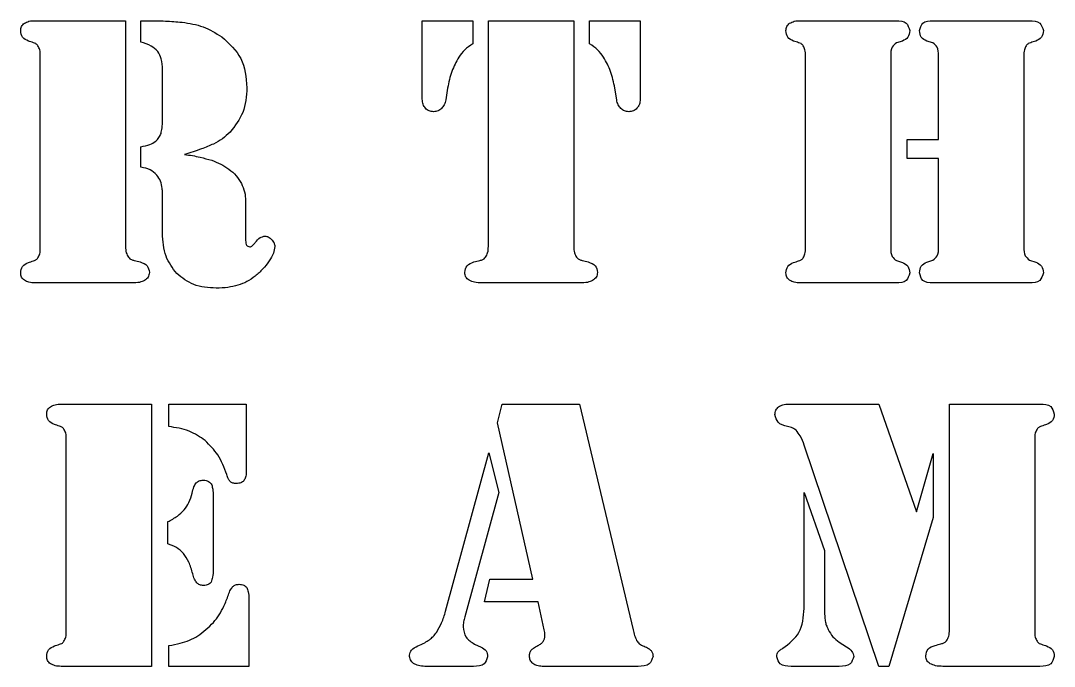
# Model space of a CAD drawing. Header units: millimetres. Extents: x 0 to 850, y -340 to 510.
# Drawn here: x 251.1 to 452.2, y 59.5 to 185.1 of the extents above; entities that cross this region are included whole.
import ezdxf

# ---------------------------------------------------------------- set-up
doc = ezdxf.new("R2010")
doc.units = ezdxf.units.MM
doc.layers.get('0').update_dxf_attribs({"linetype": 'CONTINUOUS'})

msp = doc.modelspace()

# ---------------------------------------------------------------- linework, layer by layer
for p, q in [((253.95, 185.07), (271.55, 185.07)), ((271.55, 185.07), (271.55, 141.17)), ((274.5, 180.92), (274.5, 185.07)), ((274.5, 185.07), (275.47, 185.07)), ((329.25, 169.79), (329.25, 185.07)), ((329.25, 185.07), (339.07, 185.07)), ((339.07, 185.07), (339.07, 180.55)), ((342.1, 141.17), (342.1, 185.07)), ((342.1, 185.07), (358.69, 185.07)), ((358.69, 185.07), (358.69, 141.17)), ((361.79, 180.55), (361.79, 185.07)), ((361.79, 185.07), (371.62, 185.07)), ((371.62, 185.07), (371.62, 169.79)), ((402.77, 185.07), (421.37, 185.07)), ((428.62, 185.07), (447.23, 185.07)), ((422.61, 181.11), (421.45, 180.74)), ((428.55, 180.74), (427.35, 181.11)), ((254.96, 140.87), (254.96, 178.27)), ((403.78, 140.87), (403.78, 178.27)), ((420.37, 178.27), (420.37, 140.87)), ((429.63, 161.98), (429.63, 178.27)), ((446.22, 178.27), (446.22, 141.02)), ((278.72, 165.68), (278.72, 175.58)), ((334.18, 171.95), (333.8, 169.68)), ((367.06, 169.68), (366.68, 171.95)), ((423.54, 158.28), (423.54, 161.98)), ((423.54, 161.98), (429.63, 161.98)), ((274.54, 156.56), (274.54, 160.56)), ((429.63, 158.28), (423.54, 158.28)), ((429.63, 141.02), (429.63, 158.28)), ((278.72, 143.75), (278.72, 150.02)), ((294.9, 150.02), (294.9, 142.29)), ((421.45, 138.4), (422.61, 138.03)), ((427.35, 138.1), (428.55, 138.52)), ((447.34, 138.52), (448.54, 138.1)), ((272.86, 134.07), (253.95, 134.07)), ((359.96, 134.07), (340.83, 134.07)), ((421.37, 134.07), (402.77, 134.07)), ((447.23, 134.07), (428.55, 134.07)), ((259.01, 110.5), (276.61, 110.5)), ((276.61, 110.5), (276.61, 59.5)), ((279.94, 106.13), (279.94, 110.5)), ((279.94, 110.5), (294.99, 110.5)), ((294.99, 110.5), (294.99, 97.27)), ((343.85, 106.84), (344.79, 110.5)), ((344.79, 110.5), (359.85, 110.5)), ((359.85, 110.5), (370.23, 66.6)), ((400.53, 110.5), (418.01, 110.5)), ((418.01, 110.5), (425.37, 89.54)), ((431.76, 66.6), (431.76, 110.5)), ((431.76, 110.5), (449.36, 110.5)), ((350.73, 76.46), (343.85, 106.84)), ((260.02, 66.3), (260.02, 103.7)), ((448.35, 103.7), (448.35, 66.3)), ((333.77, 70.22), (342.21, 101.01)), ((342.21, 101.01), (344.12, 93.28)), ((418.01, 59.5), (403.52, 102.51)), ((425.37, 89.54), (428.62, 100.86)), ((428.62, 100.86), (428.62, 88.46)), ((288.57, 92.57), (288.57, 78.33)), ((344.12, 93.28), (337.5, 69.14)), ((403.52, 70.78), (403.52, 93.31)), ((403.52, 93.31), (407.48, 82.03)), ((428.62, 88.46), (419.99, 59.5)), ((279.75, 83.3), (279.75, 87.64)), ((407.48, 82.03), (407.48, 70.78)), ((341.35, 72.02), (342.36, 76.46)), ((342.36, 76.46), (350.73, 76.46)), ((295.52, 72.69), (295.52, 59.5)), ((351.78, 72.02), (341.35, 72.02)), ((352.97, 66.6), (351.78, 72.02)), ((279.97, 59.5), (279.97, 63.54)), ((339.41, 63.84), (340.72, 63.24)), ((410.35, 64.21), (411.73, 63.31)), ((276.61, 59.5), (259.01, 59.5)), ((295.52, 59.5), (279.97, 59.5)), ((339.22, 59.5), (329.73, 59.5)), ((371.2, 59.5), (352.56, 59.5)), ((410.35, 59.5), (400.97, 59.5)), ((419.99, 59.5), (418.01, 59.5)), ((449.36, 59.5), (430.49, 59.5))]:
    msp.add_line(p, q)
for points, knots in [([(251.88, 184.56), (252.16, 184.71), (252.81, 185.04), (253.54, 185.06), (253.95, 185.07)], [0, 0, 0, 0, 0.1129812, 0.2538743, 0.2538743, 0.2538743, 0.2538743]), ([(275.47, 185.07), (276.75, 185.06), (279.11, 185.05), (281.46, 184.86), (282.53, 184.77)], [0, 0, 0, 0, 0.4517338, 0.8317713, 0.8317713, 0.8317713, 0.8317713]), ([(400.69, 184.56), (400.98, 184.71), (401.63, 185.04), (402.36, 185.06), (402.77, 185.07)], [0, 0, 0, 0, 0.1129813, 0.2538744, 0.2538744, 0.2538744, 0.2538744]), ([(421.37, 185.07), (422.14, 185.04), (423.52, 184.98), (423.87, 183.69), (424.03, 183.13)], [0, 0, 0, 0, 0.2409398, 0.4292884, 0.4292884, 0.4292884, 0.4292884]), ([(425.93, 183.13), (426.09, 183.69), (426.46, 184.98), (427.84, 185.04), (428.62, 185.07)], [0, 0, 0, 0, 0.1888064, 0.4329507, 0.4329507, 0.4329507, 0.4329507]), ([(447.23, 185.07), (448.04, 185.05), (449.46, 185.01), (449.86, 183.69), (450.03, 183.13)], [0, 0, 0, 0, 0.2537702, 0.4439817, 0.4439817, 0.4439817, 0.4439817]), ([(251.15, 183.13), (251.18, 183.42), (251.23, 183.99), (251.66, 184.38), (251.88, 184.56)], [0, 0, 0, 0, 0.0995859, 0.1960922, 0.1960922, 0.1960922, 0.1960922]), ([(252.64, 181.11), (252.21, 181.31), (251.34, 181.72), (251.21, 182.66), (251.15, 183.13)], [0, 0, 0, 0, 0.1584858, 0.3142661, 0.3142661, 0.3142661, 0.3142661]), ([(282.53, 184.77), (283.93, 184.55), (286.7, 184.13), (289.09, 182.66), (290.27, 181.93)], [0, 0, 0, 0, 0.4942913, 0.9780043, 0.9780043, 0.9780043, 0.9780043]), ([(399.97, 183.13), (399.99, 183.42), (400.05, 183.99), (400.48, 184.38), (400.69, 184.56)], [0, 0, 0, 0, 0.0995854, 0.1960917, 0.1960917, 0.1960917, 0.1960917]), ([(401.46, 181.11), (401.02, 181.31), (400.16, 181.72), (400.03, 182.66), (399.97, 183.13)], [0, 0, 0, 0, 0.1584858, 0.3142666, 0.3142666, 0.3142666, 0.3142666]), ([(424.03, 183.13), (423.97, 182.65), (423.86, 181.72), (423.02, 181.31), (422.61, 181.11)], [0, 0, 0, 0, 0.1572928, 0.3090843, 0.3090843, 0.3090843, 0.3090843]), ([(427.35, 181.11), (426.94, 181.31), (426.1, 181.72), (425.99, 182.65), (425.93, 183.13)], [0, 0, 0, 0, 0.1517916, 0.3090843, 0.3090843, 0.3090843, 0.3090843]), ([(450.03, 183.13), (449.97, 182.66), (449.84, 181.72), (448.97, 181.31), (448.54, 181.11)], [0, 0, 0, 0, 0.1557809, 0.3142665, 0.3142665, 0.3142665, 0.3142665]), ([(254.08, 180.6), (253.93, 180.66), (253.45, 180.84), (252.97, 181), (252.64, 181.11)], [0, 0, 0, 0, 0.0580704, 0.1793511, 0.1793511, 0.1793511, 0.1793511]), ([(277.81, 179.09), (277.4, 179.47), (276.45, 180.34), (275.2, 180.71), (274.5, 180.92)], [0, 0, 0, 0, 0.1941894, 0.4497809, 0.4497809, 0.4497809, 0.4497809]), ([(290.27, 181.93), (291.69, 180.63), (294.61, 177.97), (294.97, 174.04), (295.16, 172.03)], [0, 0, 0, 0, 0.657368, 1.341907, 1.341907, 1.341907, 1.341907]), ([(402.9, 180.6), (402.74, 180.66), (402.27, 180.84), (401.79, 181), (401.46, 181.11)], [0, 0, 0, 0, 0.0580703, 0.1793509, 0.1793509, 0.1793509, 0.1793509]), ([(448.54, 181.11), (448.21, 181), (447.73, 180.84), (447.25, 180.66), (447.1, 180.6)], [0, 0, 0, 0, 0.1212802, 0.1793506, 0.1793506, 0.1793506, 0.1793506]), ([(254.51, 180.17), (254.44, 180.27), (254.33, 180.44), (254.15, 180.56), (254.08, 180.6)], [0, 0, 0, 0, 0.04144636, 0.07210733, 0.07210733, 0.07210733, 0.07210733]), ([(254.96, 178.27), (254.95, 178.65), (254.95, 179.33), (254.64, 179.92), (254.51, 180.17)], [0, 0, 0, 0, 0.1336188, 0.2330377, 0.2330377, 0.2330377, 0.2330377]), ([(278.72, 175.58), (278.71, 176.28), (278.68, 177.53), (278.07, 178.62), (277.81, 179.09)], [0, 0, 0, 0, 0.2432524, 0.4327555, 0.4327555, 0.4327555, 0.4327555]), ([(339.07, 180.55), (338.52, 180.2), (337.45, 179.51), (336.71, 178.47), (336.35, 177.97)], [0, 0, 0, 0, 0.2279208, 0.4450308, 0.4450308, 0.4450308, 0.4450308]), ([(364.52, 177.97), (364.15, 178.47), (363.39, 179.5), (362.33, 180.19), (361.79, 180.55)], [0, 0, 0, 0, 0.2185074, 0.4446619, 0.4446619, 0.4446619, 0.4446619]), ([(403.33, 180.17), (403.26, 180.27), (403.14, 180.44), (402.97, 180.56), (402.9, 180.6)], [0, 0, 0, 0, 0.0414461, 0.07210741, 0.07210741, 0.07210741, 0.07210741]), ([(403.78, 178.27), (403.77, 178.65), (403.76, 179.33), (403.46, 179.92), (403.33, 180.17)], [0, 0, 0, 0, 0.1336195, 0.2330381, 0.2330381, 0.2330381, 0.2330381]), ([(421.45, 180.74), (421.14, 180.49), (420.36, 179.88), (420.36, 178.87), (420.37, 178.27)], [0, 0, 0, 0, 0.1344305, 0.3326138, 0.3326138, 0.3326138, 0.3326138]), ([(429.63, 178.27), (429.63, 178.87), (429.64, 179.88), (428.86, 180.49), (428.55, 180.74)], [0, 0, 0, 0, 0.1981833, 0.3326134, 0.3326134, 0.3326134, 0.3326134]), ([(446.67, 180.17), (446.54, 179.92), (446.23, 179.33), (446.23, 178.65), (446.22, 178.27)], [0, 0, 0, 0, 0.0994189, 0.2330382, 0.2330382, 0.2330382, 0.2330382]), ([(447.1, 180.6), (447.03, 180.56), (446.85, 180.44), (446.74, 180.27), (446.67, 180.17)], [0, 0, 0, 0, 0.03066131, 0.07210741, 0.07210741, 0.07210741, 0.07210741]), ([(336.35, 177.97), (335.85, 177.06), (334.82, 175.17), (334.4, 173.06), (334.18, 171.95)], [0, 0, 0, 0, 0.3627122, 0.7561023, 0.7561023, 0.7561023, 0.7561023]), ([(366.68, 171.95), (366.46, 173.06), (366.04, 175.17), (365.01, 177.06), (364.52, 177.97)], [0, 0, 0, 0, 0.3933901, 0.7561021, 0.7561021, 0.7561021, 0.7561021]), ([(295.16, 172.03), (295.04, 170.37), (294.81, 167.16), (292.83, 164.63), (291.87, 163.4)], [0, 0, 0, 0, 0.57197, 1.108766, 1.108766, 1.108766, 1.108766]), ([(329.86, 168.03), (329.68, 168.28), (329.31, 168.8), (329.27, 169.45), (329.25, 169.79)], [0, 0, 0, 0, 0.1061977, 0.2229982, 0.2229982, 0.2229982, 0.2229982]), ([(333.8, 169.68), (333.73, 169.34), (333.59, 168.71), (333.19, 168.21), (333, 167.98)], [0, 0, 0, 0, 0.118887, 0.2239026, 0.2239026, 0.2239026, 0.2239026]), ([(367.86, 167.98), (367.67, 168.21), (367.27, 168.71), (367.13, 169.34), (367.06, 169.68)], [0, 0, 0, 0, 0.1050153, 0.2239024, 0.2239024, 0.2239024, 0.2239024]), ([(371.62, 169.79), (371.59, 169.45), (371.56, 168.8), (371.18, 168.28), (371, 168.03)], [0, 0, 0, 0, 0.1168006, 0.2229983, 0.2229983, 0.2229983, 0.2229983]), ([(331.45, 167.36), (331.14, 167.39), (330.54, 167.44), (330.09, 167.84), (329.86, 168.03)], [0, 0, 0, 0, 0.1057131, 0.2077171, 0.2077171, 0.2077171, 0.2077171]), ([(333, 167.98), (332.78, 167.8), (332.33, 167.43), (331.75, 167.38), (331.45, 167.36)], [0, 0, 0, 0, 0.0982916, 0.2004629, 0.2004629, 0.2004629, 0.2004629]), ([(369.41, 167.36), (369.11, 167.38), (368.53, 167.43), (368.08, 167.8), (367.86, 167.98)], [0, 0, 0, 0, 0.1021715, 0.2004631, 0.2004631, 0.2004631, 0.2004631]), ([(371, 168.03), (370.78, 167.84), (370.32, 167.44), (369.72, 167.39), (369.41, 167.36)], [0, 0, 0, 0, 0.1020038, 0.2077174, 0.2077174, 0.2077174, 0.2077174]), ([(278.44, 163.14), (278.52, 163.49), (278.71, 164.33), (278.72, 165.18), (278.72, 165.68)], [0, 0, 0, 0, 0.1276914, 0.3015133, 0.3015133, 0.3015133, 0.3015133]), ([(277.41, 161.61), (277.64, 161.83), (278.09, 162.28), (278.32, 162.86), (278.44, 163.14)], [0, 0, 0, 0, 0.1125253, 0.218927, 0.218927, 0.218927, 0.218927]), ([(291.87, 163.4), (291.39, 162.95), (290.41, 162.03), (289.24, 161.4), (288.64, 161.08)], [0, 0, 0, 0, 0.2326042, 0.469596, 0.469596, 0.469596, 0.469596]), ([(274.54, 160.56), (275.13, 160.65), (276.16, 160.82), (277.04, 161.37), (277.41, 161.61)], [0, 0, 0, 0, 0.2089674, 0.3634127, 0.3634127, 0.3634127, 0.3634127]), ([(288.64, 161.08), (287.87, 160.75), (286.03, 159.97), (284.12, 159.4), (283.02, 159.06)], [0, 0, 0, 0, 0.2962034, 0.7033194, 0.7033194, 0.7033194, 0.7033194]), ([(283.02, 159.06), (284.04, 158.91), (285.82, 158.63), (287.56, 158.12), (288.3, 157.91)], [0, 0, 0, 0, 0.3635213, 0.6372896, 0.6372896, 0.6372896, 0.6372896]), ([(288.3, 157.91), (288.9, 157.68), (290.08, 157.23), (291.13, 156.53), (291.65, 156.19)], [0, 0, 0, 0, 0.2250251, 0.4435556, 0.4435556, 0.4435556, 0.4435556]), ([(277.64, 155.03), (277.22, 155.42), (276.35, 156.25), (275.16, 156.45), (274.54, 156.56)], [0, 0, 0, 0, 0.1971976, 0.4150182, 0.4150182, 0.4150182, 0.4150182]), ([(278.68, 152.45), (278.6, 152.93), (278.43, 153.86), (277.9, 154.65), (277.64, 155.03)], [0, 0, 0, 0, 0.1689773, 0.3305003, 0.3305003, 0.3305003, 0.3305003]), ([(291.65, 156.19), (292.14, 155.79), (293.1, 155), (293.74, 153.94), (294.06, 153.42)], [0, 0, 0, 0, 0.2212816, 0.4343386, 0.4343386, 0.4343386, 0.4343386]), ([(294.06, 153.42), (294.3, 152.88), (294.79, 151.8), (294.86, 150.61), (294.9, 150.02)], [0, 0, 0, 0, 0.2081694, 0.415146, 0.415146, 0.415146, 0.415146]), ([(278.72, 150.02), (278.72, 150.57), (278.73, 151.38), (278.69, 152.19), (278.68, 152.45)], [0, 0, 0, 0, 0.1945088, 0.2857773, 0.2857773, 0.2857773, 0.2857773]), ([(281.49, 135.88), (280.68, 136.96), (278.95, 139.29), (278.8, 142.2), (278.72, 143.75)], [0, 0, 0, 0, 0.46618, 1.000428, 1.000428, 1.000428, 1.000428]), ([(296.77, 141.92), (297.05, 142.28), (297.55, 142.93), (298.33, 143.11), (298.67, 143.19)], [0, 0, 0, 0, 0.1577417, 0.2769359, 0.2769359, 0.2769359, 0.2769359]), ([(298.67, 143.19), (298.89, 143.15), (299.39, 143.06), (299.75, 142.71), (299.94, 142.51)], [0, 0, 0, 0, 0.0772988, 0.1727202, 0.1727202, 0.1727202, 0.1727202]), ([(254.51, 138.96), (254.64, 139.22), (254.95, 139.81), (254.95, 140.48), (254.96, 140.87)], [0, 0, 0, 0, 0.0994193, 0.2330386, 0.2330386, 0.2330386, 0.2330386]), ([(271.55, 141.17), (271.55, 140.74), (271.56, 139.99), (271.95, 139.35), (272.11, 139.08)], [0, 0, 0, 0, 0.1481727, 0.2587474, 0.2587474, 0.2587474, 0.2587474]), ([(294.9, 142.29), (294.9, 141.94), (294.91, 141.35), (295.46, 141.17), (295.68, 141.09)], [0, 0, 0, 0, 0.1079891, 0.1856389, 0.1856389, 0.1856389, 0.1856389]), ([(295.68, 141.09), (295.78, 141.1), (295.96, 141.11), (296.11, 141.21), (296.19, 141.26)], [0, 0, 0, 0, 0.03279273, 0.06353228, 0.06353228, 0.06353228, 0.06353228]), ([(296.19, 141.26), (296.27, 141.34), (296.48, 141.54), (296.66, 141.78), (296.77, 141.92)], [0, 0, 0, 0, 0.0411825, 0.1028825, 0.1028825, 0.1028825, 0.1028825]), ([(300.58, 141.17), (300.51, 140.73), (300.36, 139.71), (299.8, 138.84), (299.48, 138.35)], [0, 0, 0, 0, 0.1545375, 0.359807, 0.359807, 0.359807, 0.359807]), ([(299.94, 142.51), (300.13, 142.3), (300.47, 141.91), (300.54, 141.4), (300.58, 141.17)], [0, 0, 0, 0, 0.0969588, 0.1782549, 0.1782549, 0.1782549, 0.1782549]), ([(341.54, 139.08), (341.7, 139.35), (342.08, 139.99), (342.09, 140.74), (342.1, 141.17)], [0, 0, 0, 0, 0.1105745, 0.2587472, 0.2587472, 0.2587472, 0.2587472]), ([(358.69, 141.17), (358.69, 140.74), (358.71, 139.99), (359.09, 139.35), (359.25, 139.08)], [0, 0, 0, 0, 0.1481728, 0.258747, 0.258747, 0.258747, 0.258747]), ([(403.33, 138.96), (403.46, 139.22), (403.76, 139.81), (403.77, 140.48), (403.78, 140.87)], [0, 0, 0, 0, 0.0994192, 0.2330385, 0.2330385, 0.2330385, 0.2330385]), ([(420.37, 140.87), (420.36, 140.27), (420.36, 139.26), (421.14, 138.65), (421.45, 138.4)], [0, 0, 0, 0, 0.1981833, 0.3326138, 0.3326138, 0.3326138, 0.3326138]), ([(428.55, 138.52), (428.86, 138.76), (429.65, 139.37), (429.64, 140.4), (429.63, 141.02)], [0, 0, 0, 0, 0.1336601, 0.3372679, 0.3372679, 0.3372679, 0.3372679]), ([(446.22, 141.02), (446.23, 140.42), (446.24, 139.4), (447.02, 138.78), (447.34, 138.52)], [0, 0, 0, 0, 0.1972797, 0.3379256, 0.3379256, 0.3379256, 0.3379256]), ([(254.08, 138.53), (254.15, 138.58), (254.33, 138.69), (254.44, 138.87), (254.51, 138.96)], [0, 0, 0, 0, 0.03066135, 0.07210726, 0.07210726, 0.07210726, 0.07210726]), ([(272.11, 139.08), (272.2, 138.97), (272.36, 138.77), (272.57, 138.66), (272.67, 138.61)], [0, 0, 0, 0, 0.04935559, 0.08657646, 0.08657646, 0.08657646, 0.08657646]), ([(341.02, 138.61), (341.11, 138.66), (341.32, 138.77), (341.46, 138.97), (341.54, 139.08)], [0, 0, 0, 0, 0.03628468, 0.08342515, 0.08342515, 0.08342515, 0.08342515]), ([(359.25, 139.08), (359.34, 138.97), (359.5, 138.77), (359.71, 138.66), (359.81, 138.61)], [0, 0, 0, 0, 0.04935559, 0.08657687, 0.08657687, 0.08657687, 0.08657687]), ([(402.9, 138.53), (402.97, 138.58), (403.14, 138.69), (403.26, 138.87), (403.33, 138.96)], [0, 0, 0, 0, 0.03066145, 0.07210736, 0.07210736, 0.07210736, 0.07210736]), ([(251.15, 136.01), (251.21, 136.48), (251.34, 137.42), (252.21, 137.83), (252.64, 138.03)], [0, 0, 0, 0, 0.1557804, 0.3142659, 0.3142659, 0.3142659, 0.3142659]), ([(252.64, 138.03), (252.97, 138.14), (253.45, 138.3), (253.93, 138.48), (254.08, 138.53)], [0, 0, 0, 0, 0.1212806, 0.179351, 0.179351, 0.179351, 0.179351]), ([(272.67, 138.61), (272.85, 138.55), (273.42, 138.38), (274, 138.24), (274.39, 138.14)], [0, 0, 0, 0, 0.0686814, 0.2095478, 0.2095478, 0.2095478, 0.2095478]), ([(274.39, 138.14), (274.91, 137.96), (275.92, 137.62), (276.09, 136.59), (276.18, 136.09)], [0, 0, 0, 0, 0.1794443, 0.3452034, 0.3452034, 0.3452034, 0.3452034]), ([(299.48, 138.35), (299.08, 137.81), (298.29, 136.71), (297.25, 135.82), (296.73, 135.38)], [0, 0, 0, 0, 0.2355566, 0.477396, 0.477396, 0.477396, 0.477396]), ([(337.5, 136.09), (337.59, 136.59), (337.77, 137.62), (338.77, 137.96), (339.3, 138.14)], [0, 0, 0, 0, 0.1657591, 0.3452034, 0.3452034, 0.3452034, 0.3452034]), ([(339.3, 138.14), (339.68, 138.24), (340.26, 138.38), (340.83, 138.55), (341.02, 138.61)], [0, 0, 0, 0, 0.1408664, 0.2095478, 0.2095478, 0.2095478, 0.2095478]), ([(359.81, 138.61), (360, 138.55), (360.56, 138.38), (361.14, 138.24), (361.53, 138.14)], [0, 0, 0, 0, 0.0686814, 0.2095478, 0.2095478, 0.2095478, 0.2095478]), ([(361.53, 138.14), (362.05, 137.96), (363.06, 137.62), (363.23, 136.59), (363.32, 136.09)], [0, 0, 0, 0, 0.1794443, 0.3452034, 0.3452034, 0.3452034, 0.3452034]), ([(399.97, 136.01), (400.03, 136.48), (400.16, 137.42), (401.02, 137.83), (401.46, 138.03)], [0, 0, 0, 0, 0.1557804, 0.3142659, 0.3142659, 0.3142659, 0.3142659]), ([(401.46, 138.03), (401.79, 138.14), (402.27, 138.3), (402.74, 138.48), (402.9, 138.53)], [0, 0, 0, 0, 0.1212806, 0.1793509, 0.1793509, 0.1793509, 0.1793509]), ([(422.61, 138.03), (423.02, 137.83), (423.86, 137.42), (423.97, 136.49), (424.03, 136.01)], [0, 0, 0, 0, 0.1517916, 0.3090834, 0.3090834, 0.3090834, 0.3090834]), ([(425.93, 136.05), (425.99, 136.53), (426.1, 137.47), (426.94, 137.89), (427.35, 138.1)], [0, 0, 0, 0, 0.1583522, 0.3120296, 0.3120296, 0.3120296, 0.3120296]), ([(448.54, 138.1), (448.97, 137.9), (449.84, 137.48), (449.97, 136.53), (450.03, 136.05)], [0, 0, 0, 0, 0.1590983, 0.3180442, 0.3180442, 0.3180442, 0.3180442]), ([(251.88, 134.57), (251.66, 134.76), (251.23, 135.14), (251.18, 135.72), (251.15, 136.01)], [0, 0, 0, 0, 0.0965061, 0.1960927, 0.1960927, 0.1960927, 0.1960927]), ([(276.18, 136.09), (276.13, 135.77), (276.03, 135.12), (275.49, 134.72), (275.21, 134.52)], [0, 0, 0, 0, 0.1071748, 0.225326, 0.225326, 0.225326, 0.225326]), ([(289.18, 133.06), (287.66, 133.15), (284.8, 133.31), (282.54, 135.06), (281.49, 135.88)], [0, 0, 0, 0, 0.5231047, 0.984929, 0.984929, 0.984929, 0.984929]), ([(296.73, 135.38), (296.21, 135), (295.19, 134.24), (293.99, 133.81), (293.4, 133.6)], [0, 0, 0, 0, 0.2255379, 0.44553, 0.44553, 0.44553, 0.44553]), ([(338.34, 134.57), (338.1, 134.76), (337.6, 135.15), (337.54, 135.77), (337.5, 136.09)], [0, 0, 0, 0, 0.1049005, 0.21165, 0.21165, 0.21165, 0.21165]), ([(363.32, 136.09), (363.27, 135.77), (363.17, 135.12), (362.63, 134.72), (362.35, 134.52)], [0, 0, 0, 0, 0.1071748, 0.225326, 0.225326, 0.225326, 0.225326]), ([(400.69, 134.57), (400.48, 134.76), (400.05, 135.14), (399.99, 135.72), (399.97, 136.01)], [0, 0, 0, 0, 0.0965061, 0.1960926, 0.1960926, 0.1960926, 0.1960926]), ([(424.03, 136.01), (423.87, 135.45), (423.52, 134.16), (422.14, 134.1), (421.37, 134.07)], [0, 0, 0, 0, 0.1883495, 0.4292892, 0.4292892, 0.4292892, 0.4292892]), ([(428.55, 134.07), (427.79, 134.11), (426.42, 134.18), (426.08, 135.47), (425.93, 136.05)], [0, 0, 0, 0, 0.2380053, 0.428914, 0.428914, 0.428914, 0.428914]), ([(450.03, 136.05), (449.86, 135.47), (449.47, 134.14), (448.04, 134.1), (447.23, 134.07)], [0, 0, 0, 0, 0.1931883, 0.4472078, 0.4472078, 0.4472078, 0.4472078]), ([(253.95, 134.07), (253.54, 134.08), (252.81, 134.1), (252.16, 134.43), (251.88, 134.57)], [0, 0, 0, 0, 0.1408931, 0.2538743, 0.2538743, 0.2538743, 0.2538743]), ([(275.21, 134.52), (274.9, 134.39), (274.15, 134.07), (273.33, 134.07), (272.86, 134.07)], [0, 0, 0, 0, 0.1178287, 0.284286, 0.284286, 0.284286, 0.284286]), ([(293.4, 133.6), (292.76, 133.44), (291.37, 133.11), (289.94, 133.08), (289.18, 133.06)], [0, 0, 0, 0, 0.2345924, 0.5021, 0.5021, 0.5021, 0.5021]), ([(340.83, 134.07), (340.34, 134.08), (339.48, 134.09), (338.69, 134.43), (338.34, 134.57)], [0, 0, 0, 0, 0.1704269, 0.3007869, 0.3007869, 0.3007869, 0.3007869]), ([(362.35, 134.52), (362.04, 134.39), (361.27, 134.07), (360.45, 134.07), (359.96, 134.07)], [0, 0, 0, 0, 0.1188646, 0.2886081, 0.2886081, 0.2886081, 0.2886081]), ([(402.77, 134.07), (402.36, 134.08), (401.63, 134.1), (400.98, 134.43), (400.69, 134.57)], [0, 0, 0, 0, 0.1408931, 0.2538743, 0.2538743, 0.2538743, 0.2538743]), ([(256.21, 108.56), (256.24, 108.85), (256.29, 109.43), (256.73, 109.81), (256.94, 110)], [0, 0, 0, 0, 0.0995854, 0.1960917, 0.1960917, 0.1960917, 0.1960917]), ([(257.7, 106.54), (257.27, 106.74), (256.4, 107.15), (256.27, 108.09), (256.21, 108.56)], [0, 0, 0, 0, 0.1584858, 0.3142666, 0.3142666, 0.3142666, 0.3142666]), ([(256.94, 110), (257.23, 110.14), (257.88, 110.47), (258.61, 110.49), (259.01, 110.5)], [0, 0, 0, 0, 0.1129814, 0.2538744, 0.2538744, 0.2538744, 0.2538744]), ([(397.84, 108.45), (397.86, 108.75), (397.91, 109.34), (398.33, 109.76), (398.53, 109.96)], [0, 0, 0, 0, 0.1036614, 0.2013987, 0.2013987, 0.2013987, 0.2013987]), ([(398.53, 109.96), (398.8, 110.12), (399.42, 110.47), (400.13, 110.49), (400.53, 110.5)], [0, 0, 0, 0, 0.1103425, 0.246989, 0.246989, 0.246989, 0.246989]), ([(449.36, 110.5), (450.17, 110.48), (451.59, 110.44), (451.99, 109.12), (452.16, 108.56)], [0, 0, 0, 0, 0.2537707, 0.4439822, 0.4439822, 0.4439822, 0.4439822]), ([(452.16, 108.56), (452.1, 108.09), (451.97, 107.15), (451.1, 106.74), (450.67, 106.54)], [0, 0, 0, 0, 0.1557808, 0.3142667, 0.3142667, 0.3142667, 0.3142667]), ([(259.14, 106.04), (258.99, 106.09), (258.51, 106.28), (258.03, 106.43), (257.7, 106.54)], [0, 0, 0, 0, 0.0580702, 0.1793509, 0.1793509, 0.1793509, 0.1793509]), ([(400.26, 106.13), (399.56, 106.32), (398.29, 106.65), (397.98, 107.89), (397.84, 108.45)], [0, 0, 0, 0, 0.2360082, 0.4237532, 0.4237532, 0.4237532, 0.4237532]), ([(450.67, 106.54), (450.34, 106.43), (449.86, 106.28), (449.38, 106.09), (449.23, 106.04)], [0, 0, 0, 0, 0.1212802, 0.1793515, 0.1793515, 0.1793515, 0.1793515]), ([(259.57, 105.61), (259.51, 105.71), (259.39, 105.88), (259.22, 105.99), (259.14, 106.04)], [0, 0, 0, 0, 0.0414461, 0.07210741, 0.07210741, 0.07210741, 0.07210741]), ([(260.02, 103.7), (260.02, 104.09), (260.01, 104.76), (259.7, 105.35), (259.57, 105.61)], [0, 0, 0, 0, 0.1336195, 0.2330381, 0.2330381, 0.2330381, 0.2330381]), ([(287.05, 103.4), (286.03, 104.09), (283.87, 105.54), (281.3, 105.93), (279.94, 106.13)], [0, 0, 0, 0, 0.4283335, 0.9068402, 0.9068402, 0.9068402, 0.9068402]), ([(401.95, 105.42), (401.73, 105.57), (401.23, 105.94), (400.62, 106.06), (400.26, 106.13)], [0, 0, 0, 0, 0.0923733, 0.2169035, 0.2169035, 0.2169035, 0.2169035]), ([(403.52, 102.51), (403.3, 103.13), (402.93, 104.19), (402.23, 105.06), (401.95, 105.42)], [0, 0, 0, 0, 0.2314485, 0.3919029, 0.3919029, 0.3919029, 0.3919029]), ([(448.8, 105.61), (448.67, 105.35), (448.36, 104.76), (448.36, 104.09), (448.35, 103.7)], [0, 0, 0, 0, 0.0994188, 0.233038, 0.233038, 0.233038, 0.233038]), ([(449.23, 106.04), (449.15, 105.99), (448.98, 105.88), (448.87, 105.71), (448.8, 105.61)], [0, 0, 0, 0, 0.03066131, 0.07210741, 0.07210741, 0.07210741, 0.07210741]), ([(291.22, 96.79), (290.72, 98.12), (289.79, 100.62), (287.93, 102.52), (287.05, 103.4)], [0, 0, 0, 0, 0.4944294, 0.9287711, 0.9287711, 0.9287711, 0.9287711]), ([(291.93, 95.41), (291.8, 95.57), (291.47, 95.99), (291.31, 96.49), (291.22, 96.79)], [0, 0, 0, 0, 0.0740924, 0.1840812, 0.1840812, 0.1840812, 0.1840812]), ([(294.99, 97.27), (294.99, 96.93), (294.98, 96.33), (294.67, 95.82), (294.54, 95.59)], [0, 0, 0, 0, 0.1183195, 0.2077639, 0.2077639, 0.2077639, 0.2077639]), ([(284.49, 93.2), (284.58, 93.61), (284.73, 94.32), (285.12, 94.92), (285.28, 95.16)], [0, 0, 0, 0, 0.1469461, 0.2503324, 0.2503324, 0.2503324, 0.2503324]), ([(285.28, 95.16), (285.47, 95.32), (285.86, 95.66), (286.38, 95.69), (286.66, 95.71)], [0, 0, 0, 0, 0.0841302, 0.1788862, 0.1788862, 0.1788862, 0.1788862]), ([(286.66, 95.71), (287.02, 95.67), (287.72, 95.61), (288.12, 95.04), (288.3, 94.77)], [0, 0, 0, 0, 0.1218196, 0.2330693, 0.2330693, 0.2330693, 0.2330693]), ([(288.3, 94.77), (288.38, 94.51), (288.58, 93.79), (288.57, 93.04), (288.57, 92.57)], [0, 0, 0, 0, 0.0962152, 0.2623274, 0.2623274, 0.2623274, 0.2623274]), ([(293.12, 95.07), (292.88, 95.08), (292.45, 95.08), (292.09, 95.31), (291.93, 95.41)], [0, 0, 0, 0, 0.0841002, 0.1484866, 0.1484866, 0.1484866, 0.1484866]), ([(294.54, 95.59), (294.36, 95.44), (293.95, 95.1), (293.42, 95.08), (293.12, 95.07)], [0, 0, 0, 0, 0.0822928, 0.1823835, 0.1823835, 0.1823835, 0.1823835]), ([(282.96, 89.91), (283.29, 90.38), (284, 91.38), (284.32, 92.57), (284.49, 93.2)], [0, 0, 0, 0, 0.2000026, 0.4297048, 0.4297048, 0.4297048, 0.4297048]), ([(279.75, 87.64), (280.4, 87.97), (281.59, 88.57), (282.54, 89.5), (282.96, 89.91)], [0, 0, 0, 0, 0.2565248, 0.4658732, 0.4658732, 0.4658732, 0.4658732]), ([(282.79, 81.47), (282.37, 81.89), (281.5, 82.75), (280.34, 83.12), (279.75, 83.3)], [0, 0, 0, 0, 0.2085291, 0.4235073, 0.4235073, 0.4235073, 0.4235073]), ([(284.61, 77.51), (284.39, 78.29), (284.01, 79.71), (283.17, 80.92), (282.79, 81.47)], [0, 0, 0, 0, 0.2830436, 0.5157212, 0.5157212, 0.5157212, 0.5157212]), ([(285.39, 75.75), (285.23, 75.98), (284.86, 76.51), (284.7, 77.15), (284.61, 77.51)], [0, 0, 0, 0, 0.0972634, 0.2279266, 0.2279266, 0.2279266, 0.2279266]), ([(288.57, 78.33), (288.57, 77.83), (288.57, 77), (288.29, 76.22), (288.17, 75.9)], [0, 0, 0, 0, 0.1751061, 0.2913675, 0.2913675, 0.2913675, 0.2913675]), ([(286.74, 75.23), (286.47, 75.25), (285.96, 75.28), (285.57, 75.6), (285.39, 75.75)], [0, 0, 0, 0, 0.0914137, 0.1737069, 0.1737069, 0.1737069, 0.1737069]), ([(288.17, 75.9), (288, 75.71), (287.63, 75.28), (287.05, 75.25), (286.74, 75.23)], [0, 0, 0, 0, 0.0882976, 0.1940103, 0.1940103, 0.1940103, 0.1940103]), ([(291.56, 73.4), (291.67, 73.75), (291.88, 74.33), (292.26, 74.82), (292.41, 75.03)], [0, 0, 0, 0, 0.1280648, 0.2175507, 0.2175507, 0.2175507, 0.2175507]), ([(292.41, 75.03), (292.59, 75.15), (292.95, 75.42), (293.41, 75.44), (293.65, 75.46)], [0, 0, 0, 0, 0.0732171, 0.1565979, 0.1565979, 0.1565979, 0.1565979]), ([(293.65, 75.46), (293.96, 75.44), (294.53, 75.42), (294.93, 75.02), (295.1, 74.84)], [0, 0, 0, 0, 0.1059587, 0.1922854, 0.1922854, 0.1922854, 0.1922854]), ([(295.1, 74.84), (295.22, 74.56), (295.52, 73.88), (295.52, 73.13), (295.52, 72.69)], [0, 0, 0, 0, 0.1058556, 0.2596288, 0.2596288, 0.2596288, 0.2596288]), ([(289.74, 69.5), (290.07, 70.06), (290.79, 71.31), (291.28, 72.66), (291.56, 73.4)], [0, 0, 0, 0, 0.2293848, 0.5072145, 0.5072145, 0.5072145, 0.5072145]), ([(399.37, 63.01), (400.58, 63.94), (403.12, 65.89), (403.38, 69.1), (403.52, 70.78)], [0, 0, 0, 0, 0.513638, 1.080758, 1.080758, 1.080758, 1.080758]), ([(407.48, 70.78), (407.48, 70.29), (407.47, 69.47), (407.57, 68.65), (407.61, 68.32)], [0, 0, 0, 0, 0.1736685, 0.2907223, 0.2907223, 0.2907223, 0.2907223]), ([(287.18, 66.64), (287.68, 67.09), (288.64, 67.95), (289.39, 69), (289.74, 69.5)], [0, 0, 0, 0, 0.2370182, 0.4525269, 0.4525269, 0.4525269, 0.4525269]), ([(332.05, 66.15), (332.39, 66.74), (333.14, 68.02), (333.55, 69.45), (333.77, 70.22)], [0, 0, 0, 0, 0.2379447, 0.5218549, 0.5218549, 0.5218549, 0.5218549]), ([(337.5, 69.14), (337.42, 68.81), (337.25, 68.17), (337.22, 67.51), (337.2, 67.2)], [0, 0, 0, 0, 0.1215761, 0.2318171, 0.2318171, 0.2318171, 0.2318171]), ([(283.99, 64.58), (284.53, 64.85), (285.68, 65.41), (286.66, 66.21), (287.18, 66.64)], [0, 0, 0, 0, 0.2123786, 0.4482036, 0.4482036, 0.4482036, 0.4482036]), ([(337.2, 67.2), (337.3, 66.47), (337.49, 64.99), (338.77, 64.22), (339.41, 63.84)], [0, 0, 0, 0, 0.2460584, 0.4968028, 0.4968028, 0.4968028, 0.4968028]), ([(353.08, 65.48), (353.08, 65.68), (353.07, 66.06), (353, 66.43), (352.97, 66.6)], [0, 0, 0, 0, 0.0704069, 0.1327353, 0.1327353, 0.1327353, 0.1327353]), ([(370.23, 66.6), (370.33, 66.23), (370.52, 65.54), (370.78, 64.86), (370.91, 64.55)], [0, 0, 0, 0, 0.1338902, 0.2545345, 0.2545345, 0.2545345, 0.2545345]), ([(407.61, 68.32), (407.67, 68.05), (407.8, 67.49), (408.05, 66.96), (408.19, 66.67)], [0, 0, 0, 0, 0.0955621, 0.2055855, 0.2055855, 0.2055855, 0.2055855]), ([(408.19, 66.67), (408.46, 66.17), (409, 65.18), (409.91, 64.53), (410.35, 64.21)], [0, 0, 0, 0, 0.201779, 0.3905983, 0.3905983, 0.3905983, 0.3905983]), ([(431.2, 64.47), (431.36, 64.75), (431.74, 65.41), (431.75, 66.17), (431.76, 66.6)], [0, 0, 0, 0, 0.113533, 0.2627976, 0.2627976, 0.2627976, 0.2627976]), ([(259.14, 63.97), (259.22, 64.01), (259.39, 64.13), (259.51, 64.3), (259.57, 64.4)], [0, 0, 0, 0, 0.03066145, 0.07210736, 0.07210736, 0.07210736, 0.07210736]), ([(259.57, 64.4), (259.7, 64.65), (260.01, 65.24), (260.02, 65.92), (260.02, 66.3)], [0, 0, 0, 0, 0.0994192, 0.2330385, 0.2330385, 0.2330385, 0.2330385]), ([(279.97, 63.54), (280.72, 63.66), (282.09, 63.89), (283.39, 64.37), (283.99, 64.58)], [0, 0, 0, 0, 0.266266, 0.4891891, 0.4891891, 0.4891891, 0.4891891]), ([(328.39, 63.46), (328.84, 63.66), (329.62, 64.01), (330.34, 64.48), (330.65, 64.68)], [0, 0, 0, 0, 0.1737462, 0.3022875, 0.3022875, 0.3022875, 0.3022875]), ([(330.65, 64.68), (330.89, 64.88), (331.42, 65.32), (331.83, 65.86), (332.05, 66.15)], [0, 0, 0, 0, 0.1128419, 0.2401082, 0.2401082, 0.2401082, 0.2401082]), ([(351.74, 63.54), (351.96, 63.65), (352.36, 63.86), (352.65, 64.21), (352.78, 64.36)], [0, 0, 0, 0, 0.0878296, 0.15778, 0.15778, 0.15778, 0.15778]), ([(352.78, 64.36), (352.87, 64.52), (353.06, 64.87), (353.07, 65.27), (353.08, 65.48)], [0, 0, 0, 0, 0.0649383, 0.1379961, 0.1379961, 0.1379961, 0.1379961]), ([(370.91, 64.55), (371.07, 64.31), (371.45, 63.78), (372.06, 63.53), (372.4, 63.39)], [0, 0, 0, 0, 0.0990534, 0.2263981, 0.2263981, 0.2263981, 0.2263981]), ([(430.68, 64.04), (430.77, 64.09), (430.97, 64.19), (431.12, 64.37), (431.2, 64.47)], [0, 0, 0, 0, 0.03571456, 0.0804088, 0.0804088, 0.0804088, 0.0804088]), ([(448.35, 66.3), (448.36, 65.92), (448.36, 65.24), (448.67, 64.65), (448.8, 64.4)], [0, 0, 0, 0, 0.1336202, 0.2330384, 0.2330384, 0.2330384, 0.2330384]), ([(448.8, 64.4), (448.87, 64.3), (448.98, 64.13), (449.15, 64.01), (449.23, 63.97)], [0, 0, 0, 0, 0.04144621, 0.07210727, 0.07210727, 0.07210727, 0.07210727]), ([(256.21, 61.44), (256.27, 61.91), (256.4, 62.86), (257.27, 63.26), (257.7, 63.46)], [0, 0, 0, 0, 0.1557804, 0.3142659, 0.3142659, 0.3142659, 0.3142659]), ([(257.7, 63.46), (258.03, 63.57), (258.51, 63.73), (258.99, 63.91), (259.14, 63.97)], [0, 0, 0, 0, 0.1212804, 0.1793509, 0.1793509, 0.1793509, 0.1793509]), ([(326.74, 61.67), (326.85, 62.03), (327.09, 62.88), (327.91, 63.25), (328.39, 63.46)], [0, 0, 0, 0, 0.1261203, 0.2992451, 0.2992451, 0.2992451, 0.2992451]), ([(340.72, 63.24), (341.08, 63.02), (341.79, 62.6), (341.9, 61.78), (341.95, 61.37)], [0, 0, 0, 0, 0.1398718, 0.2766356, 0.2766356, 0.2766356, 0.2766356]), ([(350.09, 61.48), (350.1, 61.71), (350.11, 62.1), (350.31, 62.45), (350.39, 62.6)], [0, 0, 0, 0, 0.0774231, 0.1383701, 0.1383701, 0.1383701, 0.1383701]), ([(350.39, 62.6), (350.55, 62.75), (350.95, 63.12), (351.44, 63.38), (351.74, 63.54)], [0, 0, 0, 0, 0.075569, 0.193357, 0.193357, 0.193357, 0.193357]), ([(372.4, 63.39), (372.68, 63.27), (373.17, 63.06), (373.58, 62.71), (373.75, 62.57)], [0, 0, 0, 0, 0.1081176, 0.1863791, 0.1863791, 0.1863791, 0.1863791]), ([(373.75, 62.57), (373.85, 62.41), (374.09, 62.07), (374.11, 61.66), (374.12, 61.44)], [0, 0, 0, 0, 0.06597, 0.1414988, 0.1414988, 0.1414988, 0.1414988]), ([(398.42, 62.28), (398.53, 62.4), (398.81, 62.69), (399.16, 62.89), (399.37, 63.01)], [0, 0, 0, 0, 0.0582985, 0.1416597, 0.1416597, 0.1416597, 0.1416597]), ([(411.73, 63.31), (412.15, 63.05), (412.87, 62.59), (413.07, 61.76), (413.15, 61.41)], [0, 0, 0, 0, 0.1644868, 0.2892648, 0.2892648, 0.2892648, 0.2892648]), ([(427.17, 61.52), (427.25, 62.02), (427.43, 63.06), (428.44, 63.4), (428.96, 63.57)], [0, 0, 0, 0, 0.1657591, 0.3452034, 0.3452034, 0.3452034, 0.3452034]), ([(428.96, 63.57), (429.35, 63.67), (429.92, 63.82), (430.49, 63.99), (430.68, 64.04)], [0, 0, 0, 0, 0.1408664, 0.2095478, 0.2095478, 0.2095478, 0.2095478]), ([(449.23, 63.97), (449.38, 63.91), (449.86, 63.73), (450.34, 63.57), (450.67, 63.46)], [0, 0, 0, 0, 0.0580713, 0.1793515, 0.1793515, 0.1793515, 0.1793515]), ([(450.67, 63.46), (451.1, 63.26), (451.97, 62.86), (452.1, 61.91), (452.16, 61.44)], [0, 0, 0, 0, 0.1584857, 0.314266, 0.314266, 0.314266, 0.314266]), ([(256.94, 60.01), (256.73, 60.19), (256.29, 60.58), (256.24, 61.15), (256.21, 61.44)], [0, 0, 0, 0, 0.0965061, 0.1960927, 0.1960927, 0.1960927, 0.1960927]), ([(327.55, 60.08), (327.31, 60.29), (326.84, 60.72), (326.78, 61.35), (326.74, 61.67)], [0, 0, 0, 0, 0.1074597, 0.2161036, 0.2161036, 0.2161036, 0.2161036]), ([(341.95, 61.37), (341.78, 60.83), (341.39, 59.56), (340.01, 59.52), (339.22, 59.5)], [0, 0, 0, 0, 0.1833188, 0.4301706, 0.4301706, 0.4301706, 0.4301706]), ([(350.77, 60.04), (350.57, 60.24), (350.17, 60.64), (350.12, 61.2), (350.09, 61.48)], [0, 0, 0, 0, 0.0949923, 0.1920832, 0.1920832, 0.1920832, 0.1920832]), ([(374.12, 61.44), (373.94, 60.88), (373.5, 59.54), (372.05, 59.52), (371.2, 59.5)], [0, 0, 0, 0, 0.1916639, 0.4550791, 0.4550791, 0.4550791, 0.4550791]), ([(398.17, 61.37), (398.18, 61.55), (398.19, 61.88), (398.34, 62.16), (398.42, 62.28)], [0, 0, 0, 0, 0.0624975, 0.1128858, 0.1128858, 0.1128858, 0.1128858]), ([(400.97, 59.5), (400.16, 59.52), (398.76, 59.54), (398.35, 60.83), (398.17, 61.37)], [0, 0, 0, 0, 0.2532841, 0.4375753, 0.4375753, 0.4375753, 0.4375753]), ([(413.15, 61.41), (412.98, 60.85), (412.57, 59.55), (411.16, 59.52), (410.35, 59.5)], [0, 0, 0, 0, 0.1872458, 0.4407705, 0.4407705, 0.4407705, 0.4407705]), ([(428.01, 60.01), (427.76, 60.2), (427.27, 60.58), (427.2, 61.2), (427.17, 61.52)], [0, 0, 0, 0, 0.1049005, 0.2116498, 0.2116498, 0.2116498, 0.2116498]), ([(452.16, 61.44), (451.99, 60.88), (451.59, 59.56), (450.17, 59.52), (449.36, 59.5)], [0, 0, 0, 0, 0.1902124, 0.443983, 0.443983, 0.443983, 0.443983]), ([(259.01, 59.5), (258.61, 59.51), (257.88, 59.53), (257.23, 59.86), (256.94, 60.01)], [0, 0, 0, 0, 0.1408932, 0.2538743, 0.2538743, 0.2538743, 0.2538743]), ([(329.73, 59.5), (329.31, 59.52), (328.53, 59.54), (327.86, 59.91), (327.55, 60.08)], [0, 0, 0, 0, 0.1465972, 0.2692834, 0.2692834, 0.2692834, 0.2692834]), ([(352.56, 59.5), (352.21, 59.52), (351.57, 59.55), (351.02, 59.89), (350.77, 60.04)], [0, 0, 0, 0, 0.1197463, 0.2236968, 0.2236968, 0.2236968, 0.2236968]), ([(430.49, 59.5), (430, 59.51), (429.14, 59.52), (428.35, 59.86), (428.01, 60.01)], [0, 0, 0, 0, 0.1704272, 0.3007871, 0.3007871, 0.3007871, 0.3007871])]:
    msp.add_open_spline(points, degree=3, knots=knots)

doc.saveas('drawing.dxf')
